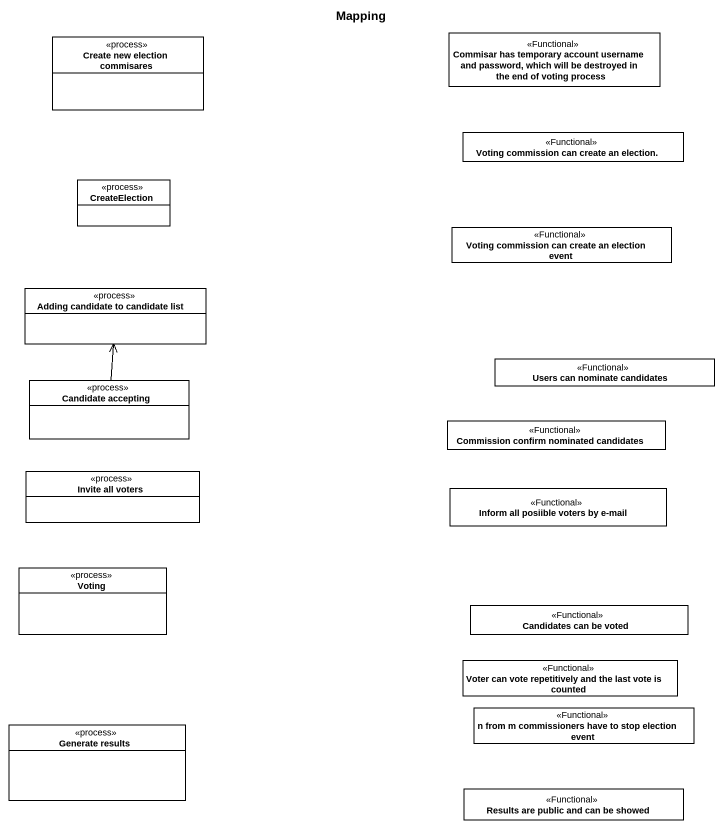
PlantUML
@startuml
title Mapping
hide circle
hide empty members
class "Commisar has temporary account username and password, which will be destroyed in the end of voting process" as Commisar_has_temporary <<Functional>>
class "Create new election commisares" as Create_new_election <<process>>
class "Voting commission can create an election." as Voting_commission_can <<Functional>>
class CreateElection <<process>>
class "Voting commission can create an election event" as Voting_commission_can_2 <<Functional>>
class "Adding candidate to candidate list" as Adding_candidate_to <<process>>
class "Candidate accepting" as Candidate_accepting <<process>>
class "Users can nominate candidates" as Users_can_nominate <<Functional>>
class "Commission confirm nominated candidates" as Commission_confirm <<Functional>>
class "Invite all voters" as Invite_all_voters <<process>>
class "Inform all posiible voters by e-mail" as Inform_all_posiible_voters <<Functional>>
class Voting <<process>>
class "Candidates can be voted" as Candidates_can_be_voted <<Functional>>
class "Voter can vote repetitively and the last vote is counted" as Voter_can_vote_repetitively <<Functional>>
class "Generate results" as Generate_results <<process>>
class "n from m commissioners have to stop election event" as n_from_m_commissioners_have <<Functional>>
class "Results are public and can be showed" as Results_are_public_and_can <<Functional>>
Candidate_accepting -up-> Adding_candidate_to
@enduml
